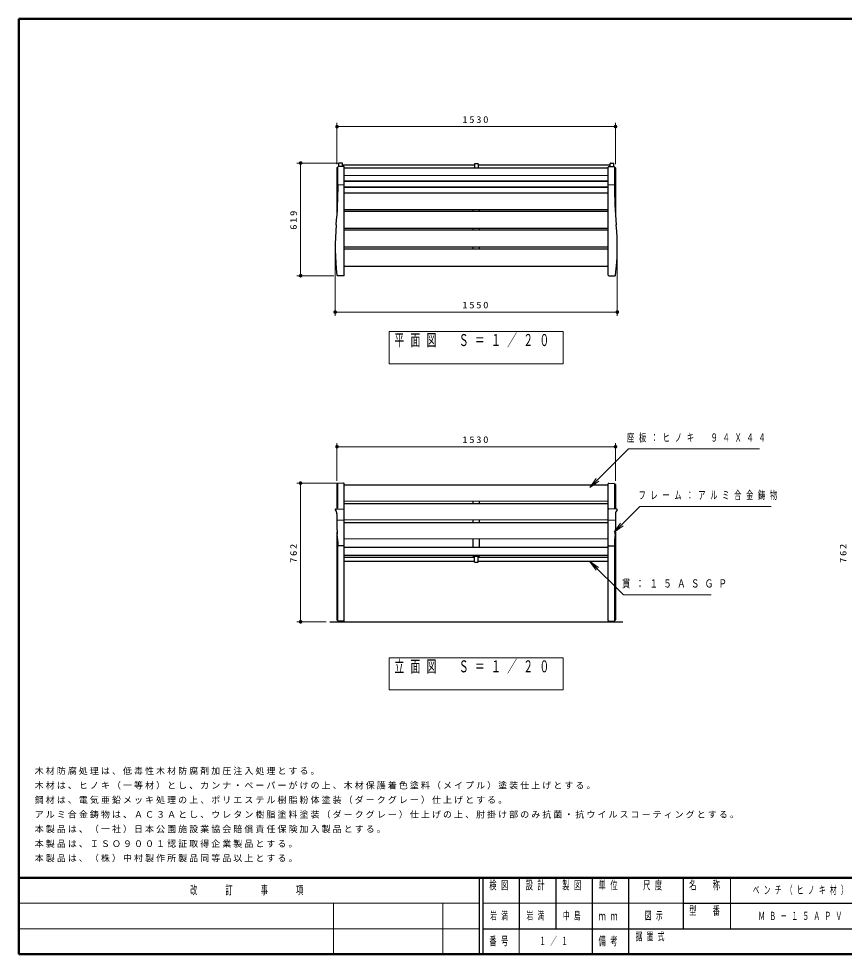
# Model space of a CAD drawing. Units: millimetres on the paper, scale 1:20. Extents: x -365 to 10, y -38 to 257.
# Drawn here: x -365 to -138.2, y 0 to 257 of the extents above; entities that cross this region are included whole.
import ezdxf

# ---------------------------------------------------------------- set-up
doc = ezdxf.new("R2010")
doc.units = ezdxf.units.MM
doc.layers.add('LY_1', color=7, linetype='Continuous', lineweight=25)
doc.layers.add('LY_2', color=7, linetype='Continuous', lineweight=13)
doc.styles.add('ＭＳ ゴシック', font='')
doc.styles.get('ＭＳ ゴシック').set_extended_font_data('MS Gothic')

# ---------------------------------------------------------------- blocks, each defined once
blk = doc.blocks.new('filled_dot')
at = {"color": 0, "linetype": 'Continuous', "lineweight": -2, "const_width": 1.25}
blk.add_lwpolyline([(-0.625, 0, 1), (0.625, 0, 1)], format="xyb", close=True, dxfattribs=at)

msp = doc.modelspace()

# ---------------------------------------------------------------- linework, layer by layer
at = {"layer": 'LY_1', "lineweight": 13}
for p, q in [((-277.582, 217.012), (-277.582, 228.356)), ((-277.582, 227.356), (-201.082, 227.356)), ((-201.082, 217.012), (-201.082, 228.356)), ((-277.082, 217.356), (-288.582, 217.356)), ((-287.582, 186.406), (-287.582, 217.356)), ((-277.32, 216.242), (-277.32, 211.411)), ((-201.344, 216.242), (-201.344, 211.411)), ((-275.582, 213.96), (-203.082, 213.96)), ((-275.689, 211.411), (-277.158, 211.411)), ((-275.582, 212.276), (-203.082, 212.276)), ((-202.974, 211.411), (-201.505, 211.411)), ((-275.582, 210.592), (-203.082, 210.592)), ((-278.082, 193.383), (-278.082, 175.406)), ((-200.582, 193.383), (-200.582, 175.406)), ((-278.449, 186.406), (-288.582, 186.406)), ((-200.582, 176.406), (-278.082, 176.406)), ((-263.232, 171.035), (-263.232, 162.235)), ((-215.432, 171.035), (-263.232, 171.035)), ((-215.432, 162.235), (-215.432, 171.035)), ((-263.232, 162.235), (-215.432, 162.235)), ((-277.582, 130.075), (-277.582, 140.42)), ((-277.582, 139.42), (-201.082, 139.42)), ((-201.082, 130.075), (-201.082, 140.42)), ((-276.789, 129.42), (-288.582, 129.42)), ((-287.582, 91.334), (-287.582, 129.42)), ((-277.32, 129.233), (-277.32, 122.572)), ((-208.133, 128.196), (-206.365, 130.671)), ((-208.133, 128.196), (-206.011, 130.317)), ((-205.658, 129.964), (-208.133, 128.196)), ((-201.344, 129.233), (-201.344, 122.572)), ((-275.582, 124.499), (-203.082, 124.499)), ((-275.732, 119.238), (-277.432, 119.238)), ((-275.582, 119.316), (-203.082, 119.316)), ((-202.932, 119.238), (-201.232, 119.238)), ((-201.437, 115.92), (-199.669, 118.395)), ((-201.437, 115.92), (-199.315, 118.041)), ((-198.962, 117.688), (-201.437, 115.92)), ((-275.582, 114.133), (-203.082, 114.133)), ((-277.32, 112.054), (-277.32, 91.637)), ((-201.344, 112.054), (-201.344, 91.637)), ((-206.419, 105.557), (-208.186, 108.031)), ((-208.186, 108.031), (-205.711, 106.264)), ((-208.186, 108.031), (-206.065, 105.91)), ((-280.582, 91.334), (-288.582, 91.334)), ((-263.232, 81.4), (-263.232, 72.6)), ((-215.432, 81.4), (-263.232, 81.4)), ((-215.432, 72.6), (-215.432, 81.4)), ((-263.232, 72.6), (-215.432, 72.6))]:
    msp.add_line(p, q, dxfattribs=at)
at = {"layer": 'LY_1'}
for p, q in [((-277.582, 216.073), (-277.582, 203.011)), ((-275.789, 216.411), (-277.235, 216.36)), ((-277.082, 216.366), (-277.082, 217.224)), ((-276.185, 217.352), (-276.985, 217.324)), ((-276.082, 216.401), (-276.082, 217.252)), ((-276.082, 216.846), (-239.832, 216.846)), ((-275.582, 186.556), (-275.582, 216.211)), ((-275.582, 216.053), (-203.082, 216.053)), ((-238.832, 217.146), (-239.832, 217.146)), ((-239.832, 217.146), (-239.832, 216.053)), ((-238.832, 217.146), (-238.832, 216.053)), ((-238.832, 216.846), (-202.582, 216.846)), ((-203.082, 186.556), (-203.082, 216.211)), ((-202.875, 216.411), (-201.428, 216.36)), ((-202.582, 216.401), (-202.582, 217.252)), ((-202.478, 217.352), (-201.678, 217.324)), ((-201.582, 216.366), (-201.582, 217.224)), ((-201.082, 216.073), (-201.082, 203.011)), ((-275.582, 212.508), (-203.082, 212.508)), ((-275.582, 210.824), (-203.082, 210.824)), ((-275.582, 209.14), (-203.082, 209.14)), ((-275.582, 204.599), (-203.082, 204.599)), ((-275.582, 204.137), (-203.082, 204.137)), ((-240.207, 204.137), (-240.207, 204.599)), ((-238.457, 204.137), (-238.457, 204.599)), ((-275.582, 199.437), (-203.082, 199.437)), ((-275.582, 198.975), (-203.082, 198.975)), ((-240.207, 198.975), (-240.207, 199.437)), ((-238.457, 198.975), (-238.457, 199.437)), ((-275.582, 194.317), (-203.082, 194.317)), ((-275.582, 193.756), (-203.082, 193.756)), ((-240.207, 193.756), (-240.207, 194.317)), ((-238.457, 193.756), (-238.457, 194.317)), ((-275.582, 189.056), (-203.082, 189.056)), ((-275.732, 186.406), (-277.449, 186.406)), ((-202.932, 186.406), (-201.214, 186.406)), ((-277.582, 129.082), (-277.582, 122.364)), ((-275.789, 129.42), (-277.235, 129.369)), ((-275.582, 91.691), (-275.582, 129.22)), ((-275.582, 128.969), (-203.082, 128.969)), ((-203.082, 91.691), (-203.082, 129.22)), ((-202.875, 129.42), (-201.428, 129.369)), ((-201.082, 129.082), (-201.082, 122.364)), ((-275.582, 123.786), (-203.082, 123.786)), ((-240.207, 123.786), (-240.207, 124.499)), ((-238.457, 123.786), (-238.457, 124.499)), ((-277.936, 122.308), (-275.782, 122.364)), ((-277.582, 120.991), (-277.582, 116.701)), ((-275.782, 122.364), (-275.618, 122.316)), ((-202.882, 122.364), (-203.046, 122.316)), ((-200.728, 122.308), (-202.882, 122.364)), ((-201.082, 120.991), (-201.082, 116.701)), ((-275.582, 118.603), (-203.082, 118.603)), ((-240.207, 118.603), (-240.207, 119.316)), ((-238.457, 118.603), (-238.457, 119.316)), ((-277.582, 115.975), (-277.582, 91.829)), ((-201.082, 115.975), (-201.082, 91.829)), ((-240.207, 111.834), (-240.207, 114.133)), ((-238.457, 111.834), (-238.457, 114.133)), ((-275.789, 112.227), (-277.235, 112.176)), ((-275.582, 111.834), (-203.082, 111.834)), ((-202.875, 112.227), (-201.428, 112.176)), ((-275.582, 109.634), (-203.082, 109.634)), ((-275.582, 109.116), (-239.832, 109.116)), ((-275.582, 108.031), (-239.832, 108.031)), ((-240.207, 109.334), (-240.207, 109.634)), ((-240.207, 109.334), (-238.457, 109.334)), ((-239.832, 107.731), (-239.832, 109.327)), ((-238.832, 107.731), (-238.832, 109.327)), ((-238.832, 109.116), (-203.082, 109.116)), ((-238.832, 108.031), (-203.082, 108.031)), ((-238.457, 109.334), (-238.457, 109.634)), ((-239.832, 107.731), (-238.832, 107.731)), ((-279.582, 91.334), (-199.082, 91.334)), ((-275.789, 91.491), (-277.235, 91.542)), ((-277.12, 91.538), (-277.12, 91.418)), ((-275.833, 91.335), (-277.071, 91.368)), ((-275.782, 91.385), (-275.782, 91.491)), ((-202.882, 91.385), (-202.882, 91.491)), ((-202.875, 91.491), (-201.428, 91.542)), ((-202.83, 91.335), (-201.592, 91.368)), ((-201.544, 91.538), (-201.544, 91.418))]:
    msp.add_line(p, q, dxfattribs=at)
at = {"layer": 'LY_1', "lineweight": 13}
for points in [[(-208.133, 128.196), (-197.526, 138.803), (-161.489, 138.803)], [(-201.437, 115.92), (-194.366, 122.991), (-158.319, 122.991)], [(-208.186, 108.031), (-198.875, 98.72), (-174.801, 98.72)]]:
    msp.add_lwpolyline(points, dxfattribs=at)
at = {"layer": 'LY_1'}
for centre, radius, start, end in [((-277.532, 216.073), 0.05, 92.70761, 180), ((-277.545, 216.348), 0.225, 272.70761, 344.3757), ((-277.232, 216.26), 0.1, 92, 164.3757), ((-276.982, 217.224), 0.1, 92, 180), ((-276.182, 217.252), 0.1, 359.99999, 91.99999), ((-275.782, 216.211), 0.2, 360, 92), ((-202.882, 216.211), 0.2, 88, 180), ((-202.482, 217.252), 0.1, 88.00001, 180), ((-201.682, 217.224), 0.1, 360, 88), ((-201.432, 216.26), 0.1, 15.6243, 88), ((-201.119, 216.348), 0.225, 195.6243, 267.29239), ((-201.132, 216.073), 0.05, 360, 87.29239), ((-395.012, 211.411), 117.73, 354.62008, 359.99999), ((-83.652, 211.411), 117.73, 180.00001, 185.37992), ((-214.204, 194.383), 63.878, 174.6201, 187.05455), ((-264.46, 194.383), 63.878, 352.94544, 5.3799), ((-277.449, 186.556), 0.15, 187.05456, 270), ((-275.732, 186.556), 0.15, 270, 359.99999), ((-202.932, 186.556), 0.15, 180.00001, 270), ((-201.214, 186.556), 0.15, 270, 352.94544), ((-277.532, 129.082), 0.05, 92.70761, 180), ((-277.545, 129.357), 0.225, 272.70761, 344.3757), ((-277.232, 129.269), 0.1, 92, 164.3757), ((-275.782, 129.22), 0.2, 360, 92), ((-202.882, 129.22), 0.2, 88, 180), ((-201.432, 129.269), 0.1, 15.6243, 88), ((-201.119, 129.357), 0.225, 195.6243, 267.29239), ((-201.132, 129.082), 0.05, 0, 87.29239), ((-277.932, 122.158), 0.15, 91.5, 226.38182), ((-279.044, 120.991), 1.462, 360, 46.38183), ((-275.632, 122.268), 0.05, 360, 73.73655), ((-275.632, 122.268), 0.05, 360, 73.73655), ((-203.032, 122.268), 0.05, 106.26345, 180), ((-199.62, 120.991), 1.462, 133.61817, 180), ((-200.732, 122.158), 0.15, 313.61817, 88.5), ((-267.582, 116.701), 10, 179.99999, 187.64054), ((-211.082, 116.701), 10, 352.35946, 0), ((-301.072, 112.209), 23.79, 359.91818, 7.64055), ((-177.592, 112.209), 23.79, 172.35945, 180.08182), ((-277.532, 111.889), 0.05, 92.70761, 180), ((-277.545, 112.164), 0.225, 272.70761, 344.37567), ((-277.232, 112.076), 0.1, 92, 164.3757), ((-275.782, 112.027), 0.2, 360, 92), ((-202.882, 112.027), 0.2, 88, 180), ((-201.432, 112.076), 0.1, 15.6243, 88), ((-201.119, 112.164), 0.225, 195.62433, 267.29239), ((-201.132, 111.889), 0.05, 0, 87.29239), ((-277.532, 91.829), 0.05, 179.99999, 267.2924), ((-277.545, 91.554), 0.225, 15.6243, 87.29239), ((-277.232, 91.642), 0.1, 195.6243, 268), ((-277.07, 91.418), 0.05, 179.99999, 268.50001), ((-275.832, 91.385), 0.05, 268.5, 0), ((-275.782, 91.691), 0.2, 268.00001, 0.00001), ((-202.882, 91.691), 0.2, 179.99999, 271.99999), ((-202.832, 91.385), 0.05, 179.99999, 271.49999), ((-201.594, 91.418), 0.05, 271.5, 0), ((-201.432, 91.642), 0.1, 272, 344.3757), ((-201.119, 91.554), 0.225, 92.70761, 164.3757), ((-201.132, 91.829), 0.05, 272.70761, 0)]:
    msp.add_arc(centre, radius, start, end, dxfattribs=at)
at = {"layer": 'LY_1', "lineweight": 13}
for centre, start, end in [((-277.432, 119.388), 179.99999, 270), ((-275.732, 119.388), 270, 0), ((-202.932, 119.388), 179.99999, 270), ((-201.232, 119.388), 270, 0)]:
    msp.add_arc(centre, 0.15, start, end, dxfattribs=at)
at = {"layer": 'LY_2', "lineweight": 50}
for p, q in [((0, 257), (-365, 257)), ((-365, 257), (-365, 0)), ((-365, 21), (0, 21)), ((-365, 0), (0, 0))]:
    msp.add_line(p, q, dxfattribs=at)
at = {"layer": 'LY_2', "color": 211, "lineweight": 25}
for p, q in [((-238.5, 21), (-238.5, 0)), ((-237.5, 21), (-237.5, 0)), ((-227.5, 21), (-227.5, 7)), ((-217.5, 21), (-217.5, 7)), ((-207.5, 21), (-207.5, 0)), ((-197.5, 21), (-197.5, 7)), ((-182.5, 21), (-182.5, 7)), ((-182.5, 14), (-70, 14)), ((-237.5, 7), (0, 7))]:
    msp.add_line(p, q, dxfattribs=at)
at = {"layer": 'LY_2'}
for p, q in [((-169.5, 21), (-169.5, 7)), ((-365, 14), (-238.5, 14)), ((-278.5, 14), (-278.5, 0)), ((-248.5, 14), (-248.5, 0)), ((-237.5, 14), (-182.5, 14)), ((-365, 7), (-238.5, 7)), ((-227.5, 7), (-227.5, 0))]:
    msp.add_line(p, q, dxfattribs=at)
at = {"layer": 'LY_2', "lineweight": 25}
msp.add_line((-197.5, 7), (-197.5, 0), dxfattribs=at)

# ---------------------------------------------------------------- block references
at = {"layer": 'LY_1', "lineweight": 13, "xscale": 0.4, "yscale": 0.4}
for p in [(-277.582, 227.356), (-278.082, 176.406), (-277.582, 139.42)]:
    msp.add_blockref('filled_dot', p, dxfattribs=at)
for p, rotation in [((-201.082, 227.356), 180), ((-287.582, 217.356), 270), ((-287.582, 186.406), 90), ((-200.582, 176.406), 180), ((-201.082, 139.42), 180), ((-287.582, 129.42), 270), ((-287.582, 91.334), 90)]:
    msp.add_blockref('filled_dot', p, dxfattribs=dict(at, rotation=rotation))

# ---------------------------------------------------------------- texts
at = {"layer": 'LY_1', "style": 'ＭＳ ゴシック'}
for s, insert, char_height, attachment_point in [('\\T1.33;\\W1.15;1530', (-239.332, 228.356), 1.833, 8), ('\\T1.33;\\W1.15;1550', (-239.332, 177.406), 1.833, 8), ('\\T1.64;\\W0.6;平面図\u3000Ｓ＝１／２０', (-261.832, 170.385), 3.299, 1), ('\\T1.33;\\W1.15;1530', (-239.332, 140.42), 1.833, 8), ('\\T1.64;\\W0.65;座板：ヒノキ\u3000９４Ｘ４４', (-197.937, 141.803), 2.199, 4), ('\\T1.64;\\W0.65;フレーム：アルミ合金鋳物', (-194.763, 125.991), 2.199, 4), ('\\T1.64;\\W0.75;貫：１５ＡＳＧＰ', (-199.297, 101.72), 2.199, 4), ('\\T1.64;\\W0.6;立面図\u3000Ｓ＝１／２０', (-261.832, 80.75), 3.299, 1), ('\\T1.23;木材防腐処理は、低毒性木材防腐剤加圧注入処理とする。', (-360.606, 49.283), 1.76, 7), ('\\T1.23;木材は、ヒノキ（一等材）とし、カンナ・ペーパーがけの上、木材保護着色塗料（メイプル）塗装仕上げとする。', (-360.606, 45.283), 1.76, 7), ('\\T1.23;鋼材は、電気亜鉛メッキ処理の上、ポリエステル樹脂粉体塗装（ダークグレー）仕上げとする。', (-360.606, 41.283), 1.76, 7), ('\\T1.23;アルミ合金鋳物は、ＡＣ３Ａとし、ウレタン樹脂塗料塗装（ダークグレー）仕上げの上、肘掛け部のみ抗菌・抗ウイルスコーティングとする。', (-360.606, 37.283), 1.76, 7), ('\\T1.23;本製品は、（一社）日本公園施設業協会賠償責任保険加入製品とする。', (-360.606, 33.283), 1.76, 7), ('\\T1.23;本製品は、ＩＳＯ９００１認証取得企業製品とする。', (-360.606, 29.283), 1.76, 7), ('\\T1.23;本製品は、（株）中村製作所製品同等品以上とする。', (-360.606, 25.283), 1.76, 7), ('\\T1.64;\\W0.6;ベンチ（ヒノキ材）', (-149.75, 17.5), 2.199, 5), ('\\T1.64;\\W0.6;岩満', (-235.5, 10.5), 2.199, 4), ('\\T1.64;\\W0.6;岩満', (-222.5, 10.5), 2.199, 5), ('\\T1.64;\\W0.6;中島', (-212.5, 10.5), 2.199, 5), ('\\T1.64;\\W0.6;図示', (-190, 10.5), 2.199, 5), ('\\T1.64;\\W0.6;ＭＢ－１５ＡＰＶ', (-149.75, 10.5), 2.199, 5), ('\\T1.64;\\W0.6;据置式', (-191, 6), 2.199, 2), ('\\T1.64;\\W0.6;１／１', (-217.5, 3.5), 2.199, 5)]:
    msp.add_mtext(s, dxfattribs=dict(at, insert=insert, char_height=char_height, attachment_point=attachment_point))
at = {"layer": 'LY_1', "char_height": 1.833, "attachment_point": 8, "rotation": 90, "style": 'ＭＳ ゴシック'}
for s, insert in [('\\T1.33;\\W1.15;619', (-288.582, 201.881)), ('\\T1.33;\\W1.15;762', (-288.582, 110.377)), ('\\T1.33;\\W1.15;762', (-137.621, 110.377))]:
    msp.add_mtext(s, dxfattribs=dict(at, insert=insert))
at = {"layer": 'LY_2', "color": 4, "char_height": 2.346, "style": 'ＭＳ ゴシック'}
for s, insert, attachment_point in [('\\T1.64;\\W0.6;改\u3000\u3000訂\u3000\u3000事\u3000\u3000項', (-301.75, 17.5), 5), ('\\T1.64;\\W0.6;検図', (-232.5, 20.167), 2), ('\\T1.64;\\W0.6;設計', (-222.5, 20.167), 2), ('\\T1.64;\\W0.6;製図', (-212.5, 20.167), 2), ('\\T1.64;\\W0.6;単位', (-202.5, 20.167), 2), ('\\T1.64;\\W0.6;尺度', (-190.25, 20.167), 2), ('\\T1.64;\\W0.6;名\u3000称', (-176, 20.167), 2), ('\\T1.64;\\W0.6;型\u3000番', (-176, 13.167), 2), ('\\T1.64;\\W0.6;ｍｍ', (-202.5, 10.5), 5), ('\\T1.64;\\W0.6;備考', (-202.5, 3.5), 5), ('\\T1.64;\\W0.6;番号', (-232.5, 3.5), 5)]:
    msp.add_mtext(s, dxfattribs=dict(at, insert=insert, attachment_point=attachment_point))

doc.saveas('drawing.dxf')
